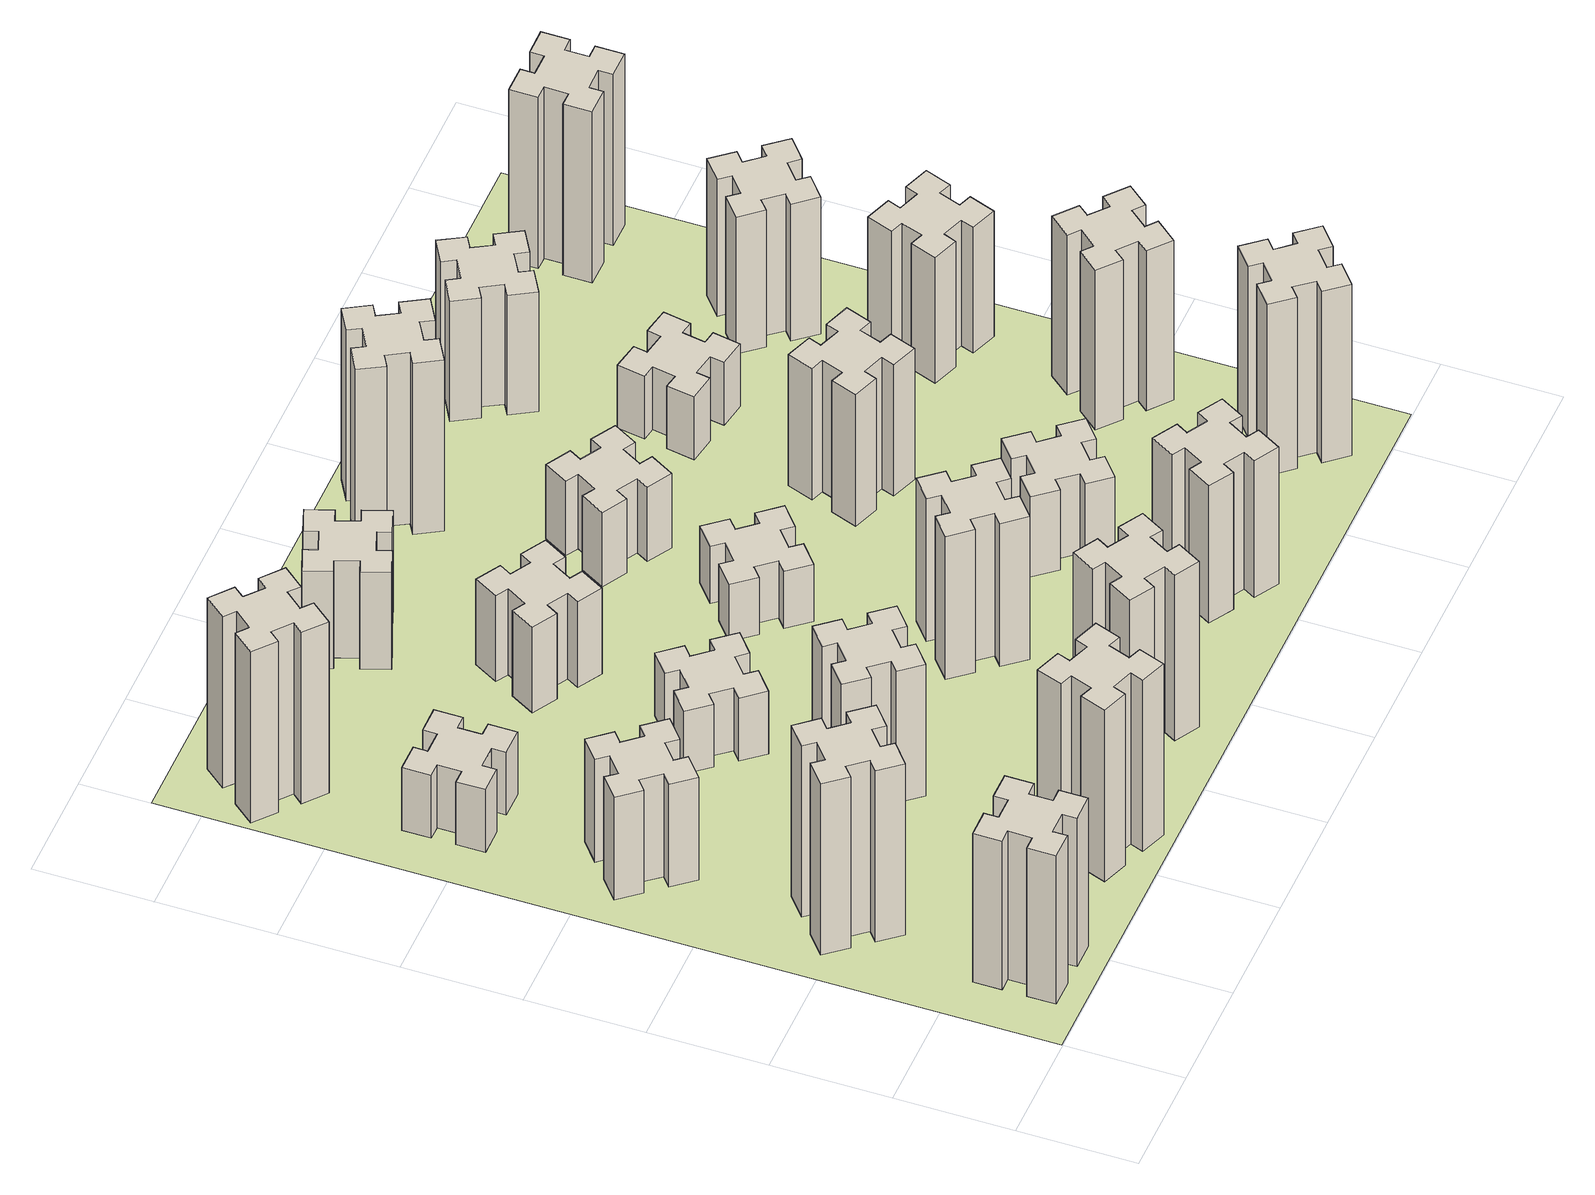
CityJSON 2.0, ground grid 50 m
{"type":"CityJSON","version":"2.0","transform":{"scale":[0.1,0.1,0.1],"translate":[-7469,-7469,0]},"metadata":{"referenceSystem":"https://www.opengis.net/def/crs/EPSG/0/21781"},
"CityObjects":{
"building1":{"type":"Building","attributes":{"class":"1000","function":"1000","usage":"1000","yearOfConstruction":2016,"roofType":"1000","measuredHeight":78,"storeysAboveGround":30,"storeysBelowGround":0},"geometry":[{"type":"Solid","lod":"1","boundaries":[[[[0,1,2,3,4,5,6,7,8,9,10,11,12,13,14,15,16,17,18,19]],[[17,16,20,21]],[[16,15,22,20]],[[15,14,23,22]],[[14,13,24,23]],[[13,12,25,24]],[[12,11,26,25]],[[11,10,27,26]],[[10,9,28,27]],[[9,8,29,28]],[[8,7,30,29]],[[7,6,31,30]],[[6,5,32,31]],[[5,4,33,32]],[[4,3,34,33]],[[3,2,35,34]],[[2,1,36,35]],[[1,0,37,36]],[[0,19,38,37]],[[19,18,39,38]],[[18,17,21,39]],[[24,25,26,27,28,29,30,31,32,33,34,35,36,37,38,39,21,20,22,23]]]]}]},
"building2":{"type":"Building","attributes":{"class":"1000","function":"1000","usage":"1000","yearOfConstruction":2016,"roofType":"1000","measuredHeight":90,"storeysAboveGround":30,"storeysBelowGround":0},"geometry":[{"type":"Solid","lod":"1","boundaries":[[[[40,41,42,43,44,45,46,47,48,49,50,51,52,53,54,55,56,57,58,59]],[[57,56,60,61]],[[56,55,62,60]],[[55,54,63,62]],[[54,53,64,63]],[[53,52,65,64]],[[52,51,66,65]],[[51,50,67,66]],[[50,49,68,67]],[[49,48,69,68]],[[48,47,70,69]],[[47,46,71,70]],[[46,45,72,71]],[[45,44,73,72]],[[44,43,74,73]],[[43,42,75,74]],[[42,41,76,75]],[[41,40,77,76]],[[40,59,78,77]],[[59,58,79,78]],[[58,57,61,79]],[[64,65,66,67,68,69,70,71,72,73,74,75,76,77,78,79,61,60,62,63]]]]}]},
"building3":{"type":"Building","attributes":{"class":"1000","function":"1000","usage":"1000","yearOfConstruction":2016,"roofType":"1000","measuredHeight":54,"storeysAboveGround":30,"storeysBelowGround":0},"geometry":[{"type":"Solid","lod":"1","boundaries":[[[[80,81,82,83,84,85,86,87,88,89,90,91,92,93,94,95,96,97,98,99]],[[97,96,100,101]],[[96,95,102,100]],[[95,94,103,102]],[[94,93,104,103]],[[93,92,105,104]],[[92,91,106,105]],[[91,90,107,106]],[[90,89,108,107]],[[89,88,109,108]],[[88,87,110,109]],[[87,86,111,110]],[[86,85,112,111]],[[85,84,113,112]],[[84,83,114,113]],[[83,82,115,114]],[[82,81,116,115]],[[81,80,117,116]],[[80,99,118,117]],[[99,98,119,118]],[[98,97,101,119]],[[104,105,106,107,108,109,110,111,112,113,114,115,116,117,118,119,101,100,102,103]]]]}]},
"building4":{"type":"Building","attributes":{"class":"1000","function":"1000","usage":"1000","yearOfConstruction":2016,"roofType":"1000","measuredHeight":33,"storeysAboveGround":30,"storeysBelowGround":0},"geometry":[{"type":"Solid","lod":"1","boundaries":[[[[120,121,122,123,124,125,126,127,128,129,130,131,132,133,134,135,136,137,138,139]],[[137,136,140,141]],[[136,135,142,140]],[[135,134,143,142]],[[134,133,144,143]],[[133,132,145,144]],[[132,131,146,145]],[[131,130,147,146]],[[130,129,148,147]],[[129,128,149,148]],[[128,127,150,149]],[[127,126,151,150]],[[126,125,152,151]],[[125,124,153,152]],[[124,123,154,153]],[[123,122,155,154]],[[122,121,156,155]],[[121,120,157,156]],[[120,139,158,157]],[[139,138,159,158]],[[138,137,141,159]],[[144,145,146,147,148,149,150,151,152,153,154,155,156,157,158,159,141,140,142,143]]]]}]},
"building5":{"type":"Building","attributes":{"class":"1000","function":"1000","usage":"1000","yearOfConstruction":2016,"roofType":"1000","measuredHeight":90,"storeysAboveGround":30,"storeysBelowGround":0},"geometry":[{"type":"Solid","lod":"1","boundaries":[[[[160,161,162,163,164,165,166,167,168,169,170,171,172,173,174,175,176,177,178,179]],[[177,176,180,181]],[[176,175,182,180]],[[175,174,183,182]],[[174,173,184,183]],[[173,172,185,184]],[[172,171,186,185]],[[171,170,187,186]],[[170,169,188,187]],[[169,168,189,188]],[[168,167,190,189]],[[167,166,191,190]],[[166,165,192,191]],[[165,164,193,192]],[[164,163,194,193]],[[163,162,195,194]],[[162,161,196,195]],[[161,160,197,196]],[[160,179,198,197]],[[179,178,199,198]],[[178,177,181,199]],[[184,185,186,187,188,189,190,191,192,193,194,195,196,197,198,199,181,180,182,183]]]]}]},
"building6":{"type":"Building","attributes":{"class":"1000","function":"1000","usage":"1000","yearOfConstruction":2016,"roofType":"1000","measuredHeight":90,"storeysAboveGround":30,"storeysBelowGround":0},"geometry":[{"type":"Solid","lod":"1","boundaries":[[[[200,201,202,203,204,205,206,207,208,209,210,211,212,213,214,215,216,217,218,219]],[[217,216,220,221]],[[216,215,222,220]],[[215,214,223,222]],[[214,213,224,223]],[[213,212,225,224]],[[212,211,226,225]],[[211,210,227,226]],[[210,209,228,227]],[[209,208,229,228]],[[208,207,230,229]],[[207,206,231,230]],[[206,205,232,231]],[[205,204,233,232]],[[204,203,234,233]],[[203,202,235,234]],[[202,201,236,235]],[[201,200,237,236]],[[200,219,238,237]],[[219,218,239,238]],[[218,217,221,239]],[[224,225,226,227,228,229,230,231,232,233,234,235,236,237,238,239,221,220,222,223]]]]}]},
"building7":{"type":"Building","attributes":{"class":"1000","function":"1000","usage":"1000","yearOfConstruction":2016,"roofType":"1000","measuredHeight":69,"storeysAboveGround":30,"storeysBelowGround":0},"geometry":[{"type":"Solid","lod":"1","boundaries":[[[[240,241,242,243,244,245,246,247,248,249,250,251,252,253,254,255,256,257,258,259]],[[257,256,260,261]],[[256,255,262,260]],[[255,254,263,262]],[[254,253,264,263]],[[253,252,265,264]],[[252,251,266,265]],[[251,250,267,266]],[[250,249,268,267]],[[249,248,269,268]],[[248,247,270,269]],[[247,246,271,270]],[[246,245,272,271]],[[245,244,273,272]],[[244,243,274,273]],[[243,242,275,274]],[[242,241,276,275]],[[241,240,277,276]],[[240,259,278,277]],[[259,258,279,278]],[[258,257,261,279]],[[264,265,266,267,268,269,270,271,272,273,274,275,276,277,278,279,261,260,262,263]]]]}]},
"building8":{"type":"Building","attributes":{"class":"1000","function":"1000","usage":"1000","yearOfConstruction":2016,"roofType":"1000","measuredHeight":33,"storeysAboveGround":30,"storeysBelowGround":0},"geometry":[{"type":"Solid","lod":"1","boundaries":[[[[280,281,282,283,284,285,286,287,288,289,290,291,292,293,294,295,296,297,298,299]],[[297,296,300,301]],[[296,295,302,300]],[[295,294,303,302]],[[294,293,304,303]],[[293,292,305,304]],[[292,291,306,305]],[[291,290,307,306]],[[290,289,308,307]],[[289,288,309,308]],[[288,287,310,309]],[[287,286,311,310]],[[286,285,312,311]],[[285,284,313,312]],[[284,283,314,313]],[[283,282,315,314]],[[282,281,316,315]],[[281,280,317,316]],[[280,299,318,317]],[[299,298,319,318]],[[298,297,301,319]],[[304,305,306,307,308,309,310,311,312,313,314,315,316,317,318,319,301,300,302,303]]]]}]},
"building9":{"type":"Building","attributes":{"class":"1000","function":"1000","usage":"1000","yearOfConstruction":2016,"roofType":"1000","measuredHeight":87,"storeysAboveGround":30,"storeysBelowGround":0},"geometry":[{"type":"Solid","lod":"1","boundaries":[[[[320,321,322,323,324,325,326,327,328,329,330,331,332,333,334,335,336,337,338,339]],[[337,336,340,341]],[[336,335,342,340]],[[335,334,343,342]],[[334,333,344,343]],[[333,332,345,344]],[[332,331,346,345]],[[331,330,347,346]],[[330,329,348,347]],[[329,328,349,348]],[[328,327,350,349]],[[327,326,351,350]],[[326,325,352,351]],[[325,324,353,352]],[[324,323,354,353]],[[323,322,355,354]],[[322,321,356,355]],[[321,320,357,356]],[[320,339,358,357]],[[339,338,359,358]],[[338,337,341,359]],[[344,345,346,347,348,349,350,351,352,353,354,355,356,357,358,359,341,340,342,343]]]]}]},
"building10":{"type":"Building","attributes":{"class":"1000","function":"1000","usage":"1000","yearOfConstruction":2016,"roofType":"1000","measuredHeight":45,"storeysAboveGround":30,"storeysBelowGround":0},"geometry":[{"type":"Solid","lod":"1","boundaries":[[[[360,361,362,363,364,365,366,367,368,369,370,371,372,373,374,375,376,377,378,379]],[[377,376,380,381]],[[376,375,382,380]],[[375,374,383,382]],[[374,373,384,383]],[[373,372,385,384]],[[372,371,386,385]],[[371,370,387,386]],[[370,369,388,387]],[[369,368,389,388]],[[368,367,390,389]],[[367,366,391,390]],[[366,365,392,391]],[[365,364,393,392]],[[364,363,394,393]],[[363,362,395,394]],[[362,361,396,395]],[[361,360,397,396]],[[360,379,398,397]],[[379,378,399,398]],[[378,377,381,399]],[[384,385,386,387,388,389,390,391,392,393,394,395,396,397,398,399,381,380,382,383]]]]}]},
"building11":{"type":"Building","attributes":{"class":"1000","function":"1000","usage":"1000","yearOfConstruction":2016,"roofType":"1000","measuredHeight":51,"storeysAboveGround":30,"storeysBelowGround":0},"geometry":[{"type":"Solid","lod":"1","boundaries":[[[[400,401,402,403,404,405,406,407,408,409,410,411,412,413,414,415,416,417,418,419]],[[417,416,420,421]],[[416,415,422,420]],[[415,414,423,422]],[[414,413,424,423]],[[413,412,425,424]],[[412,411,426,425]],[[411,410,427,426]],[[410,409,428,427]],[[409,408,429,428]],[[408,407,430,429]],[[407,406,431,430]],[[406,405,432,431]],[[405,404,433,432]],[[404,403,434,433]],[[403,402,435,434]],[[402,401,436,435]],[[401,400,437,436]],[[400,419,438,437]],[[419,418,439,438]],[[418,417,421,439]],[[424,425,426,427,428,429,430,431,432,433,434,435,436,437,438,439,421,420,422,423]]]]}]},
"building12":{"type":"Building","attributes":{"class":"1000","function":"1000","usage":"1000","yearOfConstruction":2016,"roofType":"1000","measuredHeight":75,"storeysAboveGround":30,"storeysBelowGround":0},"geometry":[{"type":"Solid","lod":"1","boundaries":[[[[440,441,442,443,444,445,446,447,448,449,450,451,452,453,454,455,456,457,458,459]],[[457,456,460,461]],[[456,455,462,460]],[[455,454,463,462]],[[454,453,464,463]],[[453,452,465,464]],[[452,451,466,465]],[[451,450,467,466]],[[450,449,468,467]],[[449,448,469,468]],[[448,447,470,469]],[[447,446,471,470]],[[446,445,472,471]],[[445,444,473,472]],[[444,443,474,473]],[[443,442,475,474]],[[442,441,476,475]],[[441,440,477,476]],[[440,459,478,477]],[[459,458,479,478]],[[458,457,461,479]],[[464,465,466,467,468,469,470,471,472,473,474,475,476,477,478,479,461,460,462,463]]]]}]},
"building13":{"type":"Building","attributes":{"class":"1000","function":"1000","usage":"1000","yearOfConstruction":2016,"roofType":"1000","measuredHeight":30,"storeysAboveGround":30,"storeysBelowGround":0},"geometry":[{"type":"Solid","lod":"1","boundaries":[[[[480,481,482,483,484,485,486,487,488,489,490,491,492,493,494,495,496,497,498,499]],[[497,496,500,501]],[[496,495,502,500]],[[495,494,503,502]],[[494,493,504,503]],[[493,492,505,504]],[[492,491,506,505]],[[491,490,507,506]],[[490,489,508,507]],[[489,488,509,508]],[[488,487,510,509]],[[487,486,511,510]],[[486,485,512,511]],[[485,484,513,512]],[[484,483,514,513]],[[483,482,515,514]],[[482,481,516,515]],[[481,480,517,516]],[[480,499,518,517]],[[499,498,519,518]],[[498,497,501,519]],[[504,505,506,507,508,509,510,511,512,513,514,515,516,517,518,519,501,500,502,503]]]]}]},
"building14":{"type":"Building","attributes":{"class":"1000","function":"1000","usage":"1000","yearOfConstruction":2016,"roofType":"1000","measuredHeight":72,"storeysAboveGround":30,"storeysBelowGround":0},"geometry":[{"type":"Solid","lod":"1","boundaries":[[[[520,521,522,523,524,525,526,527,528,529,530,531,532,533,534,535,536,537,538,539]],[[537,536,540,541]],[[536,535,542,540]],[[535,534,543,542]],[[534,533,544,543]],[[533,532,545,544]],[[532,531,546,545]],[[531,530,547,546]],[[530,529,548,547]],[[529,528,549,548]],[[528,527,550,549]],[[527,526,551,550]],[[526,525,552,551]],[[525,524,553,552]],[[524,523,554,553]],[[523,522,555,554]],[[522,521,556,555]],[[521,520,557,556]],[[520,539,558,557]],[[539,538,559,558]],[[538,537,541,559]],[[544,545,546,547,548,549,550,551,552,553,554,555,556,557,558,559,541,540,542,543]]]]}]},
"building15":{"type":"Building","attributes":{"class":"1000","function":"1000","usage":"1000","yearOfConstruction":2016,"roofType":"1000","measuredHeight":39,"storeysAboveGround":30,"storeysBelowGround":0},"geometry":[{"type":"Solid","lod":"1","boundaries":[[[[560,561,562,563,564,565,566,567,568,569,570,571,572,573,574,575,576,577,578,579]],[[577,576,580,581]],[[576,575,582,580]],[[575,574,583,582]],[[574,573,584,583]],[[573,572,585,584]],[[572,571,586,585]],[[571,570,587,586]],[[570,569,588,587]],[[569,568,589,588]],[[568,567,590,589]],[[567,566,591,590]],[[566,565,592,591]],[[565,564,593,592]],[[564,563,594,593]],[[563,562,595,594]],[[562,561,596,595]],[[561,560,597,596]],[[560,579,598,597]],[[579,578,599,598]],[[578,577,581,599]],[[584,585,586,587,588,589,590,591,592,593,594,595,596,597,598,599,581,580,582,583]]]]}]},
"building16":{"type":"Building","attributes":{"class":"1000","function":"1000","usage":"1000","yearOfConstruction":2016,"roofType":"1000","measuredHeight":90,"storeysAboveGround":30,"storeysBelowGround":0},"geometry":[{"type":"Solid","lod":"1","boundaries":[[[[600,601,602,603,604,605,606,607,608,609,610,611,612,613,614,615,616,617,618,619]],[[617,616,620,621]],[[616,615,622,620]],[[615,614,623,622]],[[614,613,624,623]],[[613,612,625,624]],[[612,611,626,625]],[[611,610,627,626]],[[610,609,628,627]],[[609,608,629,628]],[[608,607,630,629]],[[607,606,631,630]],[[606,605,632,631]],[[605,604,633,632]],[[604,603,634,633]],[[603,602,635,634]],[[602,601,636,635]],[[601,600,637,636]],[[600,619,638,637]],[[619,618,639,638]],[[618,617,621,639]],[[624,625,626,627,628,629,630,631,632,633,634,635,636,637,638,639,621,620,622,623]]]]}]},
"building17":{"type":"Building","attributes":{"class":"1000","function":"1000","usage":"1000","yearOfConstruction":2016,"roofType":"1000","measuredHeight":42,"storeysAboveGround":30,"storeysBelowGround":0},"geometry":[{"type":"Solid","lod":"1","boundaries":[[[[640,641,642,643,644,645,646,647,648,649,650,651,652,653,654,655,656,657,658,659]],[[657,656,660,661]],[[656,655,662,660]],[[655,654,663,662]],[[654,653,664,663]],[[653,652,665,664]],[[652,651,666,665]],[[651,650,667,666]],[[650,649,668,667]],[[649,648,669,668]],[[648,647,670,669]],[[647,646,671,670]],[[646,645,672,671]],[[645,644,673,672]],[[644,643,674,673]],[[643,642,675,674]],[[642,641,676,675]],[[641,640,677,676]],[[640,659,678,677]],[[659,658,679,678]],[[658,657,661,679]],[[664,665,666,667,668,669,670,671,672,673,674,675,676,677,678,679,661,660,662,663]]]]}]},
"building18":{"type":"Building","attributes":{"class":"1000","function":"1000","usage":"1000","yearOfConstruction":2016,"roofType":"1000","measuredHeight":69,"storeysAboveGround":30,"storeysBelowGround":0},"geometry":[{"type":"Solid","lod":"1","boundaries":[[[[680,681,682,683,684,685,686,687,688,689,690,691,692,693,694,695,696,697,698,699]],[[697,696,700,701]],[[696,695,702,700]],[[695,694,703,702]],[[694,693,704,703]],[[693,692,705,704]],[[692,691,706,705]],[[691,690,707,706]],[[690,689,708,707]],[[689,688,709,708]],[[688,687,710,709]],[[687,686,711,710]],[[686,685,712,711]],[[685,684,713,712]],[[684,683,714,713]],[[683,682,715,714]],[[682,681,716,715]],[[681,680,717,716]],[[680,699,718,717]],[[699,698,719,718]],[[698,697,701,719]],[[704,705,706,707,708,709,710,711,712,713,714,715,716,717,718,719,701,700,702,703]]]]}]},
"building19":{"type":"Building","attributes":{"class":"1000","function":"1000","usage":"1000","yearOfConstruction":2016,"roofType":"1000","measuredHeight":33,"storeysAboveGround":30,"storeysBelowGround":0},"geometry":[{"type":"Solid","lod":"1","boundaries":[[[[720,721,722,723,724,725,726,727,728,729,730,731,732,733,734,735,736,737,738,739]],[[737,736,740,741]],[[736,735,742,740]],[[735,734,743,742]],[[734,733,744,743]],[[733,732,745,744]],[[732,731,746,745]],[[731,730,747,746]],[[730,729,748,747]],[[729,728,749,748]],[[728,727,750,749]],[[727,726,751,750]],[[726,725,752,751]],[[725,724,753,752]],[[724,723,754,753]],[[723,722,755,754]],[[722,721,756,755]],[[721,720,757,756]],[[720,739,758,757]],[[739,738,759,758]],[[738,737,741,759]],[[744,745,746,747,748,749,750,751,752,753,754,755,756,757,758,759,741,740,742,743]]]]}]},
"building20":{"type":"Building","attributes":{"class":"1000","function":"1000","usage":"1000","yearOfConstruction":2016,"roofType":"1000","measuredHeight":90,"storeysAboveGround":30,"storeysBelowGround":0},"geometry":[{"type":"Solid","lod":"1","boundaries":[[[[760,761,762,763,764,765,766,767,768,769,770,771,772,773,774,775,776,777,778,779]],[[777,776,780,781]],[[776,775,782,780]],[[775,774,783,782]],[[774,773,784,783]],[[773,772,785,784]],[[772,771,786,785]],[[771,770,787,786]],[[770,769,788,787]],[[769,768,789,788]],[[768,767,790,789]],[[767,766,791,790]],[[766,765,792,791]],[[765,764,793,792]],[[764,763,794,793]],[[763,762,795,794]],[[762,761,796,795]],[[761,760,797,796]],[[760,779,798,797]],[[779,778,799,798]],[[778,777,781,799]],[[784,785,786,787,788,789,790,791,792,793,794,795,796,797,798,799,781,780,782,783]]]]}]},
"building21":{"type":"Building","attributes":{"class":"1000","function":"1000","usage":"1000","yearOfConstruction":2016,"roofType":"1000","measuredHeight":63,"storeysAboveGround":30,"storeysBelowGround":0},"geometry":[{"type":"Solid","lod":"1","boundaries":[[[[800,801,802,803,804,805,806,807,808,809,810,811,812,813,814,815,816,817,818,819]],[[817,816,820,821]],[[816,815,822,820]],[[815,814,823,822]],[[814,813,824,823]],[[813,812,825,824]],[[812,811,826,825]],[[811,810,827,826]],[[810,809,828,827]],[[809,808,829,828]],[[808,807,830,829]],[[807,806,831,830]],[[806,805,832,831]],[[805,804,833,832]],[[804,803,834,833]],[[803,802,835,834]],[[802,801,836,835]],[[801,800,837,836]],[[800,819,838,837]],[[819,818,839,838]],[[818,817,821,839]],[[824,825,826,827,828,829,830,831,832,833,834,835,836,837,838,839,821,820,822,823]]]]}]},
"building22":{"type":"Building","attributes":{"class":"1000","function":"1000","usage":"1000","yearOfConstruction":2016,"roofType":"1000","measuredHeight":84,"storeysAboveGround":30,"storeysBelowGround":0},"geometry":[{"type":"Solid","lod":"1","boundaries":[[[[840,841,842,843,844,845,846,847,848,849,850,851,852,853,854,855,856,857,858,859]],[[857,856,860,861]],[[856,855,862,860]],[[855,854,863,862]],[[854,853,864,863]],[[853,852,865,864]],[[852,851,866,865]],[[851,850,867,866]],[[850,849,868,867]],[[849,848,869,868]],[[848,847,870,869]],[[847,846,871,870]],[[846,845,872,871]],[[845,844,873,872]],[[844,843,874,873]],[[843,842,875,874]],[[842,841,876,875]],[[841,840,877,876]],[[840,859,878,877]],[[859,858,879,878]],[[858,857,861,879]],[[864,865,866,867,868,869,870,871,872,873,874,875,876,877,878,879,861,860,862,863]]]]}]},
"building23":{"type":"Building","attributes":{"class":"1000","function":"1000","usage":"1000","yearOfConstruction":2016,"roofType":"1000","measuredHeight":66,"storeysAboveGround":30,"storeysBelowGround":0},"geometry":[{"type":"Solid","lod":"1","boundaries":[[[[880,881,882,883,884,885,886,887,888,889,890,891,892,893,894,895,896,897,898,899]],[[897,896,900,901]],[[896,895,902,900]],[[895,894,903,902]],[[894,893,904,903]],[[893,892,905,904]],[[892,891,906,905]],[[891,890,907,906]],[[890,889,908,907]],[[889,888,909,908]],[[888,887,910,909]],[[887,886,911,910]],[[886,885,912,911]],[[885,884,913,912]],[[884,883,914,913]],[[883,882,915,914]],[[882,881,916,915]],[[881,880,917,916]],[[880,899,918,917]],[[899,898,919,918]],[[898,897,901,919]],[[904,905,906,907,908,909,910,911,912,913,914,915,916,917,918,919,901,900,902,903]]]]}]},
"building24":{"type":"Building","attributes":{"class":"1000","function":"1000","usage":"1000","yearOfConstruction":2016,"roofType":"1000","measuredHeight":72,"storeysAboveGround":30,"storeysBelowGround":0},"geometry":[{"type":"Solid","lod":"1","boundaries":[[[[920,921,922,923,924,925,926,927,928,929,930,931,932,933,934,935,936,937,938,939]],[[937,936,940,941]],[[936,935,942,940]],[[935,934,943,942]],[[934,933,944,943]],[[933,932,945,944]],[[932,931,946,945]],[[931,930,947,946]],[[930,929,948,947]],[[929,928,949,948]],[[928,927,950,949]],[[927,926,951,950]],[[926,925,952,951]],[[925,924,953,952]],[[924,923,954,953]],[[923,922,955,954]],[[922,921,956,955]],[[921,920,957,956]],[[920,939,958,957]],[[939,938,959,958]],[[938,937,941,959]],[[944,945,946,947,948,949,950,951,952,953,954,955,956,957,958,959,941,940,942,943]]]]}]},
"building25":{"type":"Building","attributes":{"class":"1000","function":"1000","usage":"1000","yearOfConstruction":2016,"roofType":"1000","measuredHeight":90,"storeysAboveGround":30,"storeysBelowGround":0},"geometry":[{"type":"Solid","lod":"1","boundaries":[[[[960,961,962,963,964,965,966,967,968,969,970,971,972,973,974,975,976,977,978,979]],[[977,976,980,981]],[[976,975,982,980]],[[975,974,983,982]],[[974,973,984,983]],[[973,972,985,984]],[[972,971,986,985]],[[971,970,987,986]],[[970,969,988,987]],[[969,968,989,988]],[[968,967,990,989]],[[967,966,991,990]],[[966,965,992,991]],[[965,964,993,992]],[[964,963,994,993]],[[963,962,995,994]],[[962,961,996,995]],[[961,960,997,996]],[[960,979,998,997]],[[979,978,999,998]],[[978,977,981,999]],[[984,985,986,987,988,989,990,991,992,993,994,995,996,997,998,999,981,980,982,983]]]]}]},
"landuse1":{"type":"LandUse","attributes":{"name":"plot1","function":"1010"},"geometry":[{"type":"MultiSurface","lod":"1","boundaries":[[[1000,1001,1002,1003]]]}]}
},
"vertices":[
[265,325,0],[265,225,0],[205,225,0],[205,105,0],[325,105,0],[325,165,0],[425,165,0],[425,105,0],[545,105,0],[545,225,0],[485,225,0],[485,325,0],[545,325,0],[545,445,0],[425,445,0],[425,385,0],[325,385,0],[325,445,0],[205,445,0],[205,325,0],[325,385,780],[325,445,780],[425,385,780],[425,445,780],[545,445,780],[545,325,780],[485,325,780],[485,225,780],[545,225,780],[545,105,780],[425,105,780],[425,165,780],[325,165,780],[325,105,780],[205,105,780],[205,225,780],[265,225,780],[265,325,780],[205,325,780],[205,445,780],
[492,1048,0],[427,1124,0],[473,1163,0],[396,1255,0],[304,1178,0],[343,1132,0],[266,1067,0],[228,1113,0],[136,1036,0],[213,944,0],[259,983,0],[323,906,0],[277,868,0],[354,776,0],[446,853,0],[408,899,0],[484,963,0],[523,917,0],[615,994,0],[538,1086,0],[484,963,900],[523,917,900],[408,899,900],[446,853,900],[354,776,900],[277,868,900],[323,906,900],[259,983,900],[213,944,900],[136,1036,900],[228,1113,900],[266,1067,900],[343,1132,900],[304,1178,900],[396,1255,900],[473,1163,900],[427,1124,900],[492,1048,900],[538,1086,900],[615,994,900],
[492,1888,0],[427,1964,0],[473,2003,0],[396,2095,0],[304,2018,0],[343,1972,0],[266,1907,0],[228,1953,0],[136,1876,0],[213,1784,0],[259,1823,0],[323,1746,0],[277,1708,0],[354,1616,0],[446,1693,0],[408,1739,0],[484,1803,0],[523,1757,0],[615,1834,0],[538,1926,0],[484,1803,540],[523,1757,540],[408,1739,540],[446,1693,540],[354,1616,540],[277,1708,540],[323,1746,540],[259,1823,540],[213,1784,540],[136,1876,540],[228,1953,540],[266,1907,540],[343,1972,540],[304,2018,540],[396,2095,540],[473,2003,540],[427,1964,540],[492,1888,540],[538,1926,540],[615,1834,540],
[485,2545,0],[485,2645,0],[545,2645,0],[545,2765,0],[425,2765,0],[425,2705,0],[325,2705,0],[325,2765,0],[205,2765,0],[205,2645,0],[265,2645,0],[265,2545,0],[205,2545,0],[205,2425,0],[325,2425,0],[325,2485,0],[425,2485,0],[425,2425,0],[545,2425,0],[545,2545,0],[425,2485,330],[425,2425,330],[325,2485,330],[325,2425,330],[205,2425,330],[205,2545,330],[265,2545,330],[265,2645,330],[205,2645,330],[205,2765,330],[325,2765,330],[325,2705,330],[425,2705,330],[425,2765,330],[545,2765,330],[545,2645,330],[485,2645,330],[485,2545,330],[545,2545,330],[545,2425,330],
[1029,360,0],[995,266,0],[939,287,0],[897,174,0],[1010,133,0],[1031,189,0],[1125,155,0],[1104,99,0],[1217,57,0],[1258,170,0],[1202,191,0],[1236,285,0],[1292,264,0],[1333,377,0],[1220,418,0],[1200,362,0],[1106,396,0],[1127,452,0],[1014,493,0],[973,380,0],[1106,396,900],[1127,452,900],[1200,362,900],[1220,418,900],[1333,377,900],[1292,264,900],[1236,285,900],[1202,191,900],[1258,170,900],[1217,57,900],[1104,99,900],[1125,155,900],[1031,189,900],[1010,133,900],[897,174,900],[939,287,900],[995,266,900],[1029,360,900],[973,380,900],[1014,493,900],
[384,3387,0],[308,3452,0],[346,3498,0],[254,3575,0],[177,3483,0],[223,3444,0],[159,3368,0],[113,3406,0],[36,3314,0],[128,3237,0],[166,3283,0],[243,3219,0],[204,3173,0],[296,3096,0],[373,3188,0],[327,3226,0],[392,3303,0],[438,3264,0],[515,3356,0],[423,3433,0],[392,3303,900],[438,3264,900],[327,3226,900],[373,3188,900],[296,3096,900],[204,3173,900],[243,3219,900],[166,3283,900],[128,3237,900],[36,3314,900],[113,3406,900],[159,3368,900],[223,3444,900],[177,3483,900],[254,3575,900],[346,3498,900],[308,3452,900],[384,3387,900],[423,3433,900],[515,3356,900],
[1083,1332,0],[1006,1267,0],[968,1313,0],[876,1236,0],[953,1144,0],[999,1183,0],[1063,1106,0],[1017,1068,0],[1094,976,0],[1186,1053,0],[1148,1099,0],[1224,1163,0],[1263,1117,0],[1355,1194,0],[1278,1286,0],[1232,1248,0],[1167,1324,0],[1213,1363,0],[1136,1455,0],[1044,1378,0],[1167,1324,690],[1213,1363,690],[1232,1248,690],[1278,1286,690],[1355,1194,690],[1263,1117,690],[1224,1163,690],[1148,1099,690],[1186,1053,690],[1094,976,690],[1017,1068,690],[1063,1106,690],[999,1183,690],[953,1144,690],[876,1236,690],[968,1313,690],[1006,1267,690],[1083,1332,690],[1044,1378,690],[1136,1455,690],
[1083,1972,0],[1006,1907,0],[968,1953,0],[876,1876,0],[953,1784,0],[999,1823,0],[1063,1746,0],[1017,1708,0],[1094,1616,0],[1186,1693,0],[1148,1739,0],[1224,1803,0],[1263,1757,0],[1355,1834,0],[1278,1926,0],[1232,1888,0],[1167,1964,0],[1213,2003,0],[1136,2095,0],[1044,2018,0],[1167,1964,330],[1213,2003,330],[1232,1888,330],[1278,1926,330],[1355,1834,330],[1263,1757,330],[1224,1803,330],[1148,1739,330],[1186,1693,330],[1094,1616,330],[1017,1708,330],[1063,1746,330],[999,1823,330],[953,1784,330],[876,1876,330],[968,1953,330],[1006,1907,330],[1083,1972,330],[1044,2018,330],[1136,2095,330],
[1657,305,0],[1744,255,0],[1714,203,0],[1818,143,0],[1878,247,0],[1826,277,0],[1876,364,0],[1928,334,0],[1988,438,0],[1884,498,0],[1854,446,0],[1767,496,0],[1797,548,0],[1693,608,0],[1633,504,0],[1685,474,0],[1635,387,0],[1583,417,0],[1523,313,0],[1627,253,0],[1635,387,870],[1583,417,870],[1685,474,870],[1633,504,870],[1693,608,870],[1797,548,870],[1767,496,870],[1854,446,870],[1884,498,870],[1988,438,870],[1928,334,870],[1876,364,870],[1826,277,870],[1878,247,870],[1818,143,870],[1714,203,870],[1744,255,870],[1657,305,870],[1627,253,870],[1523,313,870],
[1117,2525,0],[1204,2475,0],[1174,2423,0],[1278,2363,0],[1338,2467,0],[1286,2497,0],[1336,2584,0],[1388,2554,0],[1448,2658,0],[1344,2718,0],[1314,2666,0],[1227,2716,0],[1257,2768,0],[1153,2828,0],[1093,2724,0],[1145,2694,0],[1095,2607,0],[1043,2637,0],[983,2533,0],[1087,2473,0],[1095,2607,450],[1043,2637,450],[1145,2694,450],[1093,2724,450],[1153,2828,450],[1257,2768,450],[1227,2716,450],[1314,2666,450],[1344,2718,450],[1448,2658,450],[1388,2554,450],[1336,2584,450],[1286,2497,450],[1338,2467,450],[1278,2363,450],[1174,2423,450],[1204,2475,450],[1117,2525,450],[1087,2473,450],[983,2533,450],
[1125,3456,0],[1031,3422,0],[1010,3478,0],[897,3437,0],[939,3324,0],[995,3345,0],[1029,3251,0],[973,3230,0],[1014,3117,0],[1127,3159,0],[1106,3215,0],[1200,3249,0],[1220,3193,0],[1333,3234,0],[1292,3347,0],[1236,3326,0],[1202,3420,0],[1258,3440,0],[1217,3553,0],[1104,3512,0],[1202,3420,510],[1258,3440,510],[1236,3326,510],[1292,3347,510],[1333,3234,510],[1220,3193,510],[1200,3249,510],[1106,3215,510],[1127,3159,510],[1014,3117,510],[973,3230,510],[1029,3251,510],[995,3345,510],[939,3324,510],[897,3437,510],[1010,3478,510],[1031,3422,510],[1125,3456,510],[1104,3512,510],[1217,3553,510],
[1923,1232,0],[1846,1167,0],[1808,1213,0],[1716,1136,0],[1793,1044,0],[1839,1083,0],[1903,1006,0],[1857,968,0],[1934,876,0],[2026,953,0],[1988,999,0],[2064,1063,0],[2103,1017,0],[2195,1094,0],[2118,1186,0],[2072,1148,0],[2007,1224,0],[2053,1263,0],[1976,1355,0],[1884,1278,0],[2007,1224,750],[2053,1263,750],[2072,1148,750],[2118,1186,750],[2195,1094,750],[2103,1017,750],[2064,1063,750],[1988,999,750],[2026,953,750],[1934,876,750],[1857,968,750],[1903,1006,750],[1839,1083,750],[1793,1044,750],[1716,1136,750],[1808,1213,750],[1846,1167,750],[1923,1232,750],[1884,1278,750],[1976,1355,750],
[1972,1988,0],[1907,2064,0],[1953,2103,0],[1876,2195,0],[1784,2118,0],[1823,2072,0],[1746,2007,0],[1708,2053,0],[1616,1976,0],[1693,1884,0],[1739,1923,0],[1803,1846,0],[1757,1808,0],[1834,1716,0],[1926,1793,0],[1888,1839,0],[1964,1903,0],[2003,1857,0],[2095,1934,0],[2018,2026,0],[1964,1903,300],[2003,1857,300],[1888,1839,300],[1926,1793,300],[1834,1716,300],[1757,1808,300],[1803,1846,300],[1739,1923,300],[1693,1884,300],[1616,1976,300],[1708,2053,300],[1746,2007,300],[1823,2072,300],[1784,2118,300],[1876,2195,300],[1953,2103,300],[1907,2064,300],[1972,1988,300],[2018,2026,300],[2095,1934,300],
[2694,446,0],[2607,496,0],[2637,548,0],[2533,608,0],[2473,504,0],[2525,474,0],[2475,387,0],[2423,417,0],[2363,313,0],[2467,253,0],[2497,305,0],[2584,255,0],[2554,203,0],[2658,143,0],[2718,247,0],[2666,277,0],[2716,364,0],[2768,334,0],[2828,438,0],[2724,498,0],[2716,364,720],[2768,334,720],[2666,277,720],[2718,247,720],[2658,143,720],[2554,203,720],[2584,255,720],[2497,305,720],[2467,253,720],[2363,313,720],[2423,417,720],[2475,387,720],[2525,474,720],[2473,504,720],[2533,608,720],[2637,548,720],[2607,496,720],[2694,446,720],[2724,498,720],[2828,438,720],
[2026,2497,0],[2076,2584,0],[2128,2554,0],[2188,2658,0],[2084,2718,0],[2054,2666,0],[1967,2716,0],[1997,2768,0],[1893,2828,0],[1833,2724,0],[1885,2694,0],[1835,2607,0],[1783,2637,0],[1723,2533,0],[1827,2473,0],[1857,2525,0],[1944,2475,0],[1914,2423,0],[2018,2363,0],[2078,2467,0],[1944,2475,390],[1914,2423,390],[1857,2525,390],[1827,2473,390],[1723,2533,390],[1783,2637,390],[1835,2607,390],[1885,2694,390],[1833,2724,390],[1893,2828,390],[1997,2768,390],[1967,2716,390],[2054,2666,390],[2084,2718,390],[2188,2658,390],[2128,2554,390],[2076,2584,390],[2026,2497,390],[2078,2467,390],[2018,2363,390],
[1844,3556,0],[1757,3506,0],[1727,3558,0],[1623,3498,0],[1683,3394,0],[1735,3424,0],[1785,3337,0],[1733,3307,0],[1793,3203,0],[1897,3263,0],[1867,3315,0],[1954,3365,0],[1984,3313,0],[2088,3373,0],[2028,3477,0],[1976,3447,0],[1926,3534,0],[1978,3564,0],[1918,3668,0],[1814,3608,0],[1926,3534,900],[1978,3564,900],[1976,3447,900],[2028,3477,900],[2088,3373,900],[1984,3313,900],[1954,3365,900],[1867,3315,900],[1897,3263,900],[1793,3203,900],[1733,3307,900],[1785,3337,900],[1735,3424,900],[1683,3394,900],[1623,3498,900],[1727,3558,900],[1757,3506,900],[1844,3556,900],[1814,3608,900],[1918,3668,900],
[2563,1132,0],[2486,1067,0],[2448,1113,0],[2356,1036,0],[2433,944,0],[2479,983,0],[2543,906,0],[2497,868,0],[2574,776,0],[2666,853,0],[2628,899,0],[2704,963,0],[2743,917,0],[2835,994,0],[2758,1086,0],[2712,1048,0],[2647,1124,0],[2693,1163,0],[2616,1255,0],[2524,1178,0],[2647,1124,420],[2693,1163,420],[2712,1048,420],[2758,1086,420],[2835,994,420],[2743,917,420],[2704,963,420],[2628,899,420],[2666,853,420],[2574,776,420],[2497,868,420],[2543,906,420],[2479,983,420],[2433,944,420],[2356,1036,420],[2448,1113,420],[2486,1067,420],[2563,1132,420],[2524,1178,420],[2616,1255,420],
[2682,1771,0],[2716,1865,0],[2772,1844,0],[2813,1957,0],[2700,1998,0],[2680,1942,0],[2586,1976,0],[2607,2032,0],[2494,2073,0],[2453,1960,0],[2509,1940,0],[2475,1846,0],[2419,1867,0],[2377,1754,0],[2490,1713,0],[2511,1769,0],[2605,1735,0],[2584,1679,0],[2697,1637,0],[2738,1750,0],[2605,1735,690],[2584,1679,690],[2511,1769,690],[2490,1713,690],[2377,1754,690],[2419,1867,690],[2475,1846,690],[2509,1940,690],[2453,1960,690],[2494,2073,690],[2607,2032,690],[2586,1976,690],[2680,1942,690],[2700,1998,690],[2813,1957,690],[2772,1844,690],[2716,1865,690],[2682,1771,690],[2738,1750,690],[2697,1637,690],
[2596,2664,0],[2578,2565,0],[2519,2576,0],[2498,2457,0],[2617,2437,0],[2627,2496,0],[2725,2478,0],[2715,2419,0],[2833,2398,0],[2854,2517,0],[2795,2527,0],[2812,2625,0],[2871,2615,0],[2892,2733,0],[2774,2754,0],[2764,2695,0],[2665,2712,0],[2676,2771,0],[2557,2792,0],[2537,2674,0],[2665,2712,330],[2676,2771,330],[2764,2695,330],[2774,2754,330],[2892,2733,330],[2871,2615,330],[2812,2625,330],[2795,2527,330],[2854,2517,330],[2833,2398,330],[2715,2419,330],[2725,2478,330],[2627,2496,330],[2617,2437,330],[2498,2457,330],[2519,2576,330],[2578,2565,330],[2596,2664,330],[2537,2674,330],[2557,2792,330],
[3468,259,0],[3544,323,0],[3583,277,0],[3675,354,0],[3598,446,0],[3552,408,0],[3487,484,0],[3533,523,0],[3456,615,0],[3364,538,0],[3403,492,0],[3326,427,0],[3288,473,0],[3196,396,0],[3273,304,0],[3319,343,0],[3383,266,0],[3337,228,0],[3414,136,0],[3506,213,0],[3383,266,900],[3337,228,900],[3319,343,900],[3273,304,900],[3196,396,900],[3288,473,900],[3326,427,900],[3403,492,900],[3364,538,900],[3456,615,900],[3533,523,900],[3487,484,900],[3552,408,900],[3598,446,900],[3675,354,900],[3583,277,900],[3544,323,900],[3468,259,900],[3506,213,900],[3414,136,900],
[2716,3347,0],[2666,3434,0],[2718,3464,0],[2658,3568,0],[2554,3508,0],[2584,3456,0],[2497,3406,0],[2467,3458,0],[2363,3398,0],[2423,3294,0],[2475,3324,0],[2525,3237,0],[2473,3207,0],[2533,3103,0],[2637,3163,0],[2607,3215,0],[2694,3265,0],[2724,3213,0],[2828,3273,0],[2768,3377,0],[2694,3265,630],[2724,3213,630],[2607,3215,630],[2637,3163,630],[2533,3103,630],[2473,3207,630],[2525,3237,630],[2475,3324,630],[2423,3294,630],[2363,3398,630],[2467,3458,630],[2497,3406,630],[2584,3456,630],[2554,3508,630],[2658,3568,630],[2718,3464,630],[2666,3434,630],[2716,3347,630],[2768,3377,630],[2828,3273,630],
[3487,1006,0],[3552,1083,0],[3598,1044,0],[3675,1136,0],[3583,1213,0],[3544,1167,0],[3468,1232,0],[3506,1278,0],[3414,1355,0],[3337,1263,0],[3383,1224,0],[3319,1148,0],[3273,1186,0],[3196,1094,0],[3288,1017,0],[3326,1063,0],[3403,999,0],[3364,953,0],[3456,876,0],[3533,968,0],[3403,999,840],[3364,953,840],[3326,1063,840],[3288,1017,840],[3196,1094,840],[3273,1186,840],[3319,1148,840],[3383,1224,840],[3337,1263,840],[3414,1355,840],[3506,1278,840],[3468,1232,840],[3544,1167,840],[3583,1213,840],[3675,1136,840],[3598,1044,840],[3552,1083,840],[3487,1006,840],[3533,968,840],[3456,876,840],
[3520,1942,0],[3426,1976,0],[3447,2032,0],[3334,2073,0],[3293,1960,0],[3349,1940,0],[3315,1846,0],[3259,1867,0],[3217,1754,0],[3330,1713,0],[3351,1769,0],[3445,1735,0],[3424,1679,0],[3537,1637,0],[3578,1750,0],[3522,1771,0],[3556,1865,0],[3612,1844,0],[3653,1957,0],[3540,1998,0],[3556,1865,660],[3612,1844,660],[3522,1771,660],[3578,1750,660],[3537,1637,660],[3424,1679,660],[3445,1735,660],[3351,1769,660],[3330,1713,660],[3217,1754,660],[3259,1867,660],[3315,1846,660],[3349,1940,660],[3293,1960,660],[3334,2073,660],[3447,2032,660],[3426,1976,660],[3520,1942,660],[3540,1998,660],[3653,1957,660],
[3219,2463,0],[3283,2386,0],[3237,2348,0],[3314,2256,0],[3406,2333,0],[3368,2379,0],[3444,2443,0],[3483,2397,0],[3575,2474,0],[3498,2566,0],[3452,2528,0],[3387,2604,0],[3433,2643,0],[3356,2735,0],[3264,2658,0],[3303,2612,0],[3226,2547,0],[3188,2593,0],[3096,2516,0],[3173,2424,0],[3226,2547,720],[3188,2593,720],[3303,2612,720],[3264,2658,720],[3356,2735,720],[3433,2643,720],[3387,2604,720],[3452,2528,720],[3498,2566,720],[3575,2474,720],[3483,2397,720],[3444,2443,720],[3368,2379,720],[3406,2333,720],[3314,2256,720],[3237,2348,720],[3283,2386,720],[3219,2463,720],[3173,2424,720],[3096,2516,720],
[3385,3225,0],[3485,3225,0],[3485,3165,0],[3605,3165,0],[3605,3285,0],[3545,3285,0],[3545,3385,0],[3605,3385,0],[3605,3505,0],[3485,3505,0],[3485,3445,0],[3385,3445,0],[3385,3505,0],[3265,3505,0],[3265,3385,0],[3325,3385,0],[3325,3285,0],[3265,3285,0],[3265,3165,0],[3385,3165,0],[3325,3285,900],[3265,3285,900],[3325,3385,900],[3265,3385,900],[3265,3505,900],[3385,3505,900],[3385,3445,900],[3485,3445,900],[3485,3505,900],[3605,3505,900],[3605,3385,900],[3545,3385,900],[3545,3285,900],[3605,3285,900],[3605,3165,900],[3485,3165,900],[3485,3225,900],[3385,3225,900],[3385,3165,900],[3265,3165,900],
[5,3705,0],[3705,3705,0],[3705,5,0],[5,5,0]
]}
